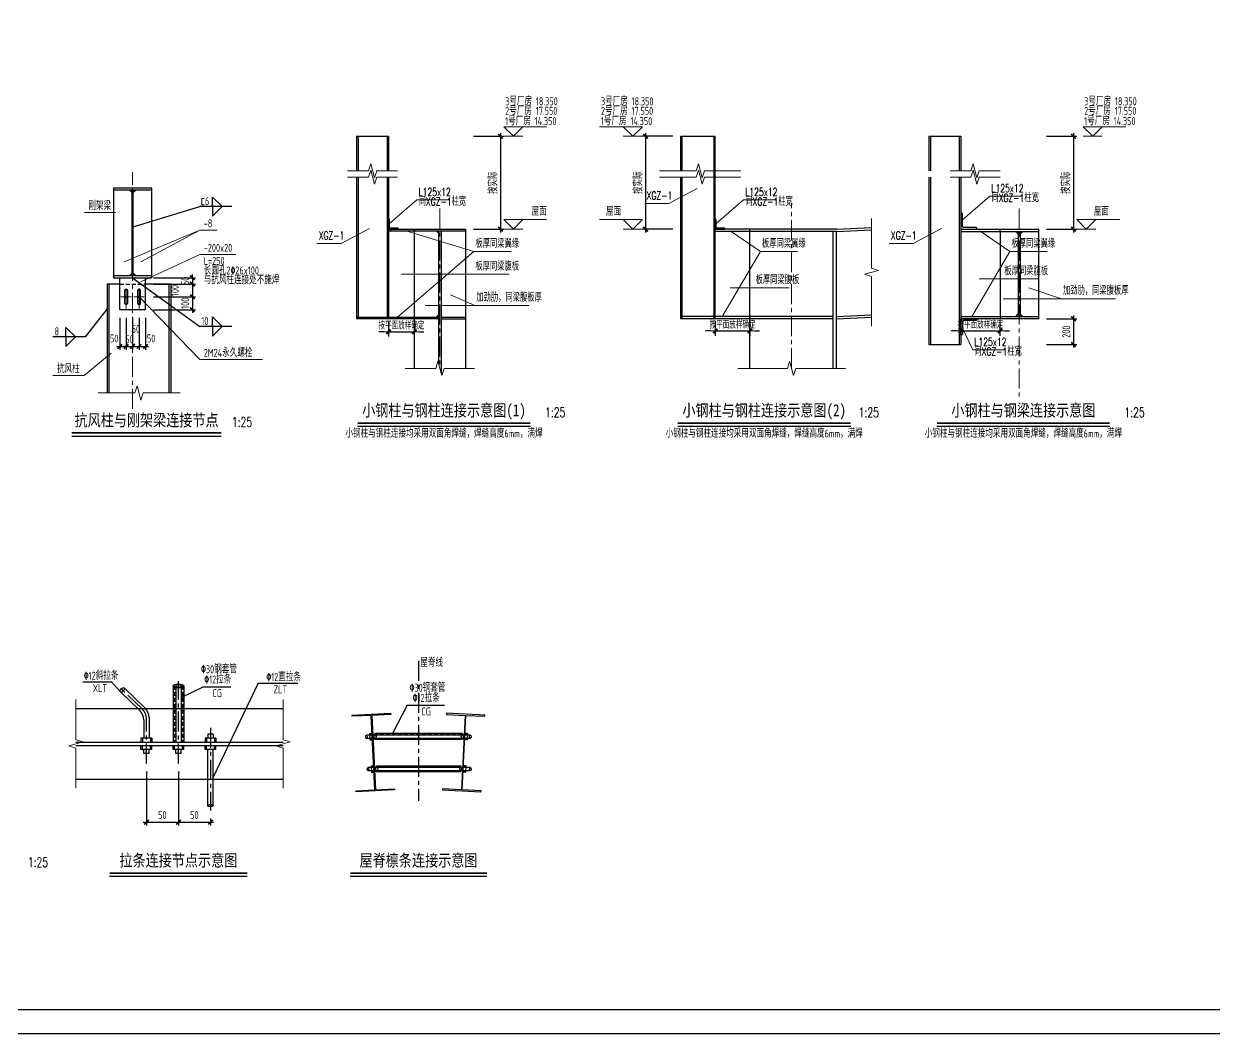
# Model space of a CAD drawing. Extents: x -1201378 to 2367219, y -619313 to 244905.
# Drawn here: x 383990 to 458339, y -496140 to -433027 of the extents above; entities that cross this region are included whole.
import ezdxf
from ezdxf.enums import TextEntityAlignment as Align

# ---------------------------------------------------------------- set-up
doc = ezdxf.new("R2010")
doc.units = 0
doc.header["$LTSCALE"] = 1000
for name, pattern in [('CENTER', [2, 1.25, -0.25, 0.25, -0.25]), ('DASHED', [0.75, 0.5, -0.25]), ('HIDDEN', [0.375, 0.25, -0.125])]:
    doc.linetypes.add(name, pattern=pattern)
doc.layers.get('0').update_dxf_attribs({"linetype": 'CONTINUOUS'})
doc.layers.get('Defpoints').update_dxf_attribs({"linetype": 'CONTINUOUS'})
for name, color, linetype in [('0-cxFrame', 155, 'CONTINUOUS'), ('BOLT', 7, 'CONTINUOUS'), ('S-HATCH1-W', 252, 'CONTINUOUS'), ('S-SS', 111, 'CONTINUOUS'), ('S-TEXT', 21, 'CONTINUOUS'), ('Steel', 4, 'CONTINUOUS'), ('STEEL_DASH', 9, 'HIDDEN'), ('Steel_dashed', 52, 'DASHED'), ('WELD', 7, 'CONTINUOUS'), ('WELD_TEXT', 7, 'CONTINUOUS')]:
    doc.layers.add(name, color=color, linetype=linetype)
for name, color, linetype, lineweight in [('0-cxText', 131, 'CONTINUOUS', 25), ('S-dim', 81, 'CONTINUOUS', 0), ('S-dote', 5, 'CENTER', 0), ('THIN', 7, 'CONTINUOUS', 0)]:
    doc.layers.add(name, color=color, linetype=linetype, lineweight=lineweight)
doc.styles.add('cx_tuming', font='simhei.ttf')
doc.styles.add('cx_tuqian1', font='')
doc.styles.add('SS1', font='tj-romans1.shx', dxfattribs={"width": 0.7, "bigfont": 'tj-hztxt1.shx'})
doc.styles.add('TSSD_Dimension', font='tssdeng.shx', dxfattribs={"width": 0.7, "bigfont": 'hztxt.shx'})
doc.styles.add('TSSD_Label', font='tssdeng.shx', dxfattribs={"width": 0.7, "bigfont": 'hztxt.shx'})
doc.styles.add('TSSD_Norm', font='tj-romans1.shx', dxfattribs={"bigfont": 'tj-hztxt.shx'})
doc.styles.add('TSSD_Rein', font='tj-romans1.shx', dxfattribs={"width": 0.7, "bigfont": 'tj-hztxt.shx'})
doc.styles.add('黑体', font='simhei.ttf', dxfattribs={"width": 0.8})
doc.styles.get('cx_tuqian1').set_extended_font_data('SimSun')
doc.dimstyles.new('S-150-ARCHI', dxfattribs={"dimscale": 150, "dimtxt": 3, "dimasz": 2, "dimexe": 2, "dimexo": 2, "dimgap": 1, "dimtad": 1, "dimdec": 0, "dimzin": 0, "dimdsep": 46, "dimtxsty": 'SS1', "dimblk1": 'TT', "dimblk2": 'TT', "dimsah": 1, "dimcen": 1, "dimclrd": 256, "dimclre": 256, "dimclrt": 256, "dimadec": 0, "dimazin": 0, "dimtfac": 1, "dimtdec": 0, "dimtix": 1, "dimtmove": 2, "dimatfit": 0, "dimldrblk": 'TT', "dimfxl": 2, "dimtolj": 1, "dimtzin": 0, "dimarcsym": 0})
doc.dimstyles.new('TSSD_25_200', dxfattribs={"dimtxt": 500, "dimasz": 200, "dimexe": 200, "dimexo": 500, "dimgap": 200, "dimtad": 1, "dimdec": 0, "dimlfac": 0.125, "dimzin": 0, "dimdsep": 46, "dimtxsty": 'TSSD_Dimension', "dimblk": 'ARCHTICK', "dimcen": 0, "dimdle": 200, "dimclrt": 7, "dimadec": 0, "dimazin": 0, "dimtfac": 1, "dimtdec": 0, "dimtix": 1, "dimtmove": 2, "dimatfit": 3, "dimfxl": 1, "dimtolj": 1, "dimtzin": 0, "dimarcsym": 0})
doc.dimstyles.new('TSSD_LEADER_STYLE_200.0', dxfattribs={"dimtxt": 0.18, "dimasz": 200, "dimexe": 0.18, "dimexo": 0.0625, "dimgap": 0.09, "dimtad": 0, "dimtih": 1, "dimtoh": 1, "dimdec": 4, "dimzin": 0, "dimdsep": 46, "dimtxsty": 'Standard', "dimcen": 0.09, "dimadec": 0, "dimazin": 0, "dimtfac": 1, "dimtdec": 4, "dimtofl": 0, "dimtmove": 0, "dimatfit": 3, "dimfxl": 1, "dimtolj": 1, "dimtzin": 0, "dimarcsym": 0})

# ---------------------------------------------------------------- blocks, each defined once
blk = doc.blocks.new('_ArchTick')
at = {"color": 0, "linetype": 'ByBlock', "const_width": 0.5}
blk.add_lwpolyline([(-0.71, -0.71), (0.71, 0.71)], dxfattribs=at)
blk = doc.blocks.new('*D3705')
at = {"layer": 'Defpoints', "color": 0, "transparency": 16777216}
for p in [(391643, -479238), (393644, -479238), (393644, -482898)]:
    blk.add_point(p, dxfattribs=at)
at = {"layer": 'S-dim', "color": 0, "lineweight": -2, "transparency": 16777216}
for p, q in [((391643, -479738), (391643, -483098)), ((393644, -479738), (393644, -483098)), ((391443, -482898), (393844, -482898))]:
    blk.add_line(p, q, dxfattribs=at)
at = {"layer": 'S-dim', "color": 0, "lineweight": -2, "transparency": 16777216, "xscale": 200, "yscale": 200, "zscale": 200, "rotation": 180}
blk.add_blockref('_ArchTick', (391643, -482898), dxfattribs=at)
at = {"layer": 'S-dim', "color": 0, "lineweight": -2, "transparency": 16777216, "xscale": 200, "yscale": 200, "zscale": 200}
blk.add_blockref('_ArchTick', (393644, -482898), dxfattribs=at)
at = {"layer": 'S-dim', "color": 7, "transparency": 16777216, "insert": (392643, -482448), "char_height": 500, "attachment_point": 5, "style": 'TSSD_Dimension'}
blk.add_mtext('\\A1;50', dxfattribs=at)
blk = doc.blocks.new('*D3706')
at = {"layer": 'Defpoints', "color": 0, "transparency": 16777216}
for p in [(393644, -479238), (395645, -482160), (395645, -482898)]:
    blk.add_point(p, dxfattribs=at)
at = {"layer": 'S-dim', "color": 0, "lineweight": -2, "transparency": 16777216}
for p, q in [((393644, -479738), (393644, -483098)), ((393444, -482898), (395845, -482898)), ((395645, -482660), (395645, -483098))]:
    blk.add_line(p, q, dxfattribs=at)
at = {"layer": 'S-dim', "color": 0, "lineweight": -2, "transparency": 16777216, "xscale": 200, "yscale": 200, "zscale": 200, "rotation": 180}
blk.add_blockref('_ArchTick', (393644, -482898), dxfattribs=at)
at = {"layer": 'S-dim', "color": 0, "lineweight": -2, "transparency": 16777216, "xscale": 200, "yscale": 200, "zscale": 200}
blk.add_blockref('_ArchTick', (395645, -482898), dxfattribs=at)
at = {"layer": 'S-dim', "color": 7, "transparency": 16777216, "insert": (394644, -482448), "char_height": 500, "attachment_point": 5, "style": 'TSSD_Dimension'}
blk.add_mtext('\\A1;50', dxfattribs=at)
blk = doc.blocks.new('*D6105')
at = {"layer": 'Defpoints', "color": 0, "transparency": 16777216}
for p in [(389988, -450886), (390388, -450886), (390388, -453182)]:
    blk.add_point(p, dxfattribs=at)
at = {"layer": 'S-dim', "color": 0, "lineweight": -2, "transparency": 16777216}
for p, q in [((389988, -451386), (389988, -453382)), ((390388, -451386), (390388, -453382)), ((389788, -453182), (390588, -453182))]:
    blk.add_line(p, q, dxfattribs=at)
at = {"layer": 'S-dim', "color": 0, "lineweight": -2, "transparency": 16777216, "xscale": 200, "yscale": 200, "zscale": 200, "rotation": 180}
blk.add_blockref('_ArchTick', (389988, -453182), dxfattribs=at)
at = {"layer": 'S-dim', "color": 0, "lineweight": -2, "transparency": 16777216, "xscale": 200, "yscale": 200, "zscale": 200}
blk.add_blockref('_ArchTick', (390388, -453182), dxfattribs=at)
at = {"layer": 'S-dim', "color": 7, "transparency": 16777216, "insert": (389633, -452682), "char_height": 500, "attachment_point": 5, "style": 'TSSD_Dimension'}
blk.add_mtext('\\A1;50', dxfattribs=at)
blk = doc.blocks.new('*D6106')
at = {"layer": 'Defpoints', "color": 0, "transparency": 16777216}
for p in [(390388, -450886), (390788, -450886), (390788, -453182)]:
    blk.add_point(p, dxfattribs=at)
at = {"layer": 'S-dim', "color": 0, "lineweight": -2, "transparency": 16777216}
for p, q in [((390388, -451386), (390388, -453382)), ((390788, -451386), (390788, -453382)), ((390388, -453182), (390188, -453182)), ((390388, -453182), (390788, -453182)), ((390788, -453182), (390988, -453182))]:
    blk.add_line(p, q, dxfattribs=at)
at = {"layer": 'S-dim', "color": 0, "lineweight": -2, "transparency": 16777216, "xscale": 200, "yscale": 200, "zscale": 200}
blk.add_blockref('_ArchTick', (390388, -453182), dxfattribs=at)
at = {"layer": 'S-dim', "color": 0, "lineweight": -2, "transparency": 16777216, "xscale": 200, "yscale": 200, "zscale": 200, "rotation": 180}
blk.add_blockref('_ArchTick', (390788, -453182), dxfattribs=at)
at = {"layer": 'S-dim', "color": 7, "transparency": 16777216, "insert": (390588, -452732), "char_height": 500, "attachment_point": 5, "style": 'TSSD_Dimension'}
blk.add_mtext('\\A1;50', dxfattribs=at)
blk = doc.blocks.new('*D6107')
at = {"layer": 'Defpoints', "color": 0, "transparency": 16777216}
for p in [(390788, -450886), (391188, -450886), (391188, -453182)]:
    blk.add_point(p, dxfattribs=at)
at = {"layer": 'S-dim', "color": 0, "lineweight": -2, "transparency": 16777216}
for p, q in [((390788, -451386), (390788, -453382)), ((391188, -451386), (391188, -453382)), ((390588, -453182), (391388, -453182))]:
    blk.add_line(p, q, dxfattribs=at)
at = {"layer": 'S-dim', "color": 0, "lineweight": -2, "transparency": 16777216, "xscale": 200, "yscale": 200, "zscale": 200, "rotation": 180}
blk.add_blockref('_ArchTick', (390788, -453182), dxfattribs=at)
at = {"layer": 'S-dim', "color": 0, "lineweight": -2, "transparency": 16777216, "xscale": 200, "yscale": 200, "zscale": 200}
blk.add_blockref('_ArchTick', (391188, -453182), dxfattribs=at)
at = {"layer": 'S-dim', "color": 7, "transparency": 16777216, "insert": (390988, -452082), "char_height": 500, "attachment_point": 5, "style": 'TSSD_Dimension'}
blk.add_mtext('\\A1;50', dxfattribs=at)
blk = doc.blocks.new('*D6108')
at = {"layer": 'Defpoints', "color": 0, "transparency": 16777216}
for p in [(391188, -450886), (391588, -450886), (391588, -453182)]:
    blk.add_point(p, dxfattribs=at)
at = {"layer": 'S-dim', "color": 0, "lineweight": -2, "transparency": 16777216}
for p, q in [((391188, -451386), (391188, -453382)), ((391588, -451386), (391588, -453382)), ((390988, -453182), (391788, -453182))]:
    blk.add_line(p, q, dxfattribs=at)
at = {"layer": 'S-dim', "color": 0, "lineweight": -2, "transparency": 16777216, "xscale": 200, "yscale": 200, "zscale": 200, "rotation": 180}
blk.add_blockref('_ArchTick', (391188, -453182), dxfattribs=at)
at = {"layer": 'S-dim', "color": 0, "lineweight": -2, "transparency": 16777216, "xscale": 200, "yscale": 200, "zscale": 200}
blk.add_blockref('_ArchTick', (391588, -453182), dxfattribs=at)
at = {"layer": 'S-dim', "color": 7, "transparency": 16777216, "insert": (391943, -452682), "char_height": 500, "attachment_point": 5, "style": 'TSSD_Dimension'}
blk.add_mtext('\\A1;50', dxfattribs=at)
blk = doc.blocks.new('*D6109')
at = {"layer": 'Defpoints', "color": 0, "transparency": 16777216}
for p in [(391588, -448886), (391588, -449286), (394520, -449286)]:
    blk.add_point(p, dxfattribs=at)
at = {"layer": 'S-dim', "color": 0, "lineweight": -2, "transparency": 16777216}
for p, q in [((392088, -448886), (394720, -448886)), ((394520, -448886), (394520, -448686)), ((394520, -448886), (394520, -449286)), ((392088, -449286), (394720, -449286)), ((394520, -449286), (394520, -449486))]:
    blk.add_line(p, q, dxfattribs=at)
at = {"layer": 'S-dim', "color": 0, "lineweight": -2, "transparency": 16777216, "xscale": 200, "yscale": 200, "zscale": 200}
for p, rotation in [((394520, -448886), 270), ((394520, -449286), 90)]:
    blk.add_blockref('_ArchTick', p, dxfattribs=dict(at, rotation=rotation))
at = {"layer": 'S-dim', "color": 7, "transparency": 16777216, "insert": (394070, -449086), "char_height": 500, "attachment_point": 5, "rotation": 90, "style": 'TSSD_Dimension'}
blk.add_mtext('\\A1;50', dxfattribs=at)
blk = doc.blocks.new('*D6110')
at = {"layer": 'Defpoints', "color": 0, "transparency": 16777216}
for p in [(391588, -449286), (391588, -450086), (394520, -450086)]:
    blk.add_point(p, dxfattribs=at)
at = {"layer": 'S-dim', "color": 0, "lineweight": -2, "transparency": 16777216}
for p, q in [((392088, -449286), (394720, -449286)), ((394520, -449086), (394520, -450286)), ((392088, -450086), (394720, -450086))]:
    blk.add_line(p, q, dxfattribs=at)
at = {"layer": 'S-dim', "color": 0, "lineweight": -2, "transparency": 16777216, "xscale": 200, "yscale": 200, "zscale": 200}
for p, rotation in [((394520, -449286), 90), ((394520, -450086), 270)]:
    blk.add_blockref('_ArchTick', p, dxfattribs=dict(at, rotation=rotation))
at = {"layer": 'S-dim', "color": 7, "transparency": 16777216, "insert": (393420, -449686), "char_height": 500, "attachment_point": 5, "rotation": 90, "style": 'TSSD_Dimension'}
blk.add_mtext('\\A1;100', dxfattribs=at)
blk = doc.blocks.new('*D6111')
at = {"layer": 'Defpoints', "color": 0, "transparency": 16777216}
for p in [(391588, -450086), (391588, -450886), (394520, -450886)]:
    blk.add_point(p, dxfattribs=at)
at = {"layer": 'S-dim', "color": 0, "lineweight": -2, "transparency": 16777216}
for p, q in [((392088, -450086), (394720, -450086)), ((394520, -450086), (394520, -449886)), ((394520, -450086), (394520, -450886)), ((392088, -450886), (394720, -450886)), ((394520, -450886), (394520, -451086))]:
    blk.add_line(p, q, dxfattribs=at)
at = {"layer": 'S-dim', "color": 0, "lineweight": -2, "transparency": 16777216, "xscale": 200, "yscale": 200, "zscale": 200}
for p, rotation in [((394520, -450086), 270), ((394520, -450886), 90)]:
    blk.add_blockref('_ArchTick', p, dxfattribs=dict(at, rotation=rotation))
at = {"layer": 'S-dim', "color": 7, "transparency": 16777216, "insert": (394070, -450486), "char_height": 500, "attachment_point": 5, "rotation": 90, "style": 'TSSD_Dimension'}
blk.add_mtext('\\A1;100', dxfattribs=at)
blk = doc.blocks.new('_WELD004')
at = {"color": 0, "linetype": 'ByBlock'}
for p, q in [((0, 1), (1, 0)), ((0, 0), (0, 1))]:
    blk.add_line(p, q, dxfattribs=at)
blk = doc.blocks.new('TK22.A0 L(Dragon)')
at = {"layer": '0-cxFrame', "color": 7, "const_width": 0.5}
blk.add_lwpolyline([(0, 0), (-1486, 0), (-1486, 841), (0, 841)], close=True, dxfattribs=at)
at = {"layer": '0-cxFrame', "const_width": 0.5}
blk.add_lwpolyline([(-80, 10), (-1466, 10), (-1466, 831), (-80, 831)], close=True, dxfattribs=at)
at = {"style": '黑体', "flags": 4}
blk.add_attdef('图幅', text='', height=3.3, dxfattribs=at).set_placement((-40, 3), align=Align.RIGHT)
at = {"layer": '0-cxText', "flags": 4}
for tag, height, style, p in [('建设单位', 3.5, 'cx_tuming', (-45, 240)), ('项目名称', 3.5, 'cx_tuming', (-45, 210)), ('子项名称', 3.5, 'cx_tuming', (-45, 180)), ('工程编号', 3.3, 'cx_tuqian1', (-35, 165)), ('图名1', 3.5, 'cx_tuming', (-45, 87)), ('图名2', 3.5, 'cx_tuming', (-45, 79)), ('图名3', 3.5, 'cx_tuming', (-45, 71)), ('出图日期', 3.3, 'cx_tuqian1', (-39, 60)), ('专业', 3.3, 'cx_tuqian1', (-55, 52)), ('图号', 3.3, 'cx_tuqian1', (-55, 44)), ('版次', 3.3, 'cx_tuqian1', (-20, 44))]:
    blk.add_attdef(tag, text='', height=height, dxfattribs=dict(at, style=style)).set_placement(p, align=Align.MIDDLE)
at = {"layer": 'Defpoints', "color": 6, "flags": 4}
for tag, height, style, p in [('tufu', 3.3, '黑体', (-12, 12)), ('dwfname', 4, 'cx_tuqian1', (-80, 3))]:
    blk.add_attdef(tag, text='', height=height, dxfattribs=dict(at, style=style)).set_placement(p, align=Align.RIGHT)
blk = doc.blocks.new('*D6382')
at = {"layer": 'Defpoints', "color": 0, "transparency": 16777216}
for p in [(447361, -451456), (447361, -453056), (449550, -453056)]:
    blk.add_point(p, dxfattribs=at)
at = {"layer": 'S-dim', "color": 0, "lineweight": -2, "transparency": 16777216}
for p, q in [((449550, -451256), (449550, -453256)), ((447861, -451456), (449750, -451456)), ((447861, -453056), (449750, -453056))]:
    blk.add_line(p, q, dxfattribs=at)
at = {"layer": 'S-dim', "color": 0, "lineweight": -2, "transparency": 16777216, "xscale": 200, "yscale": 200, "zscale": 200}
for p, rotation in [((449550, -451456), 90), ((449550, -453056), 270)]:
    blk.add_blockref('_ArchTick', p, dxfattribs=dict(at, rotation=rotation))
at = {"layer": 'S-dim', "color": 7, "transparency": 16777216, "insert": (449100, -452256), "char_height": 500, "attachment_point": 5, "rotation": 90, "style": 'TSSD_Dimension'}
blk.add_mtext('\\A1;200', dxfattribs=at)
blk = doc.blocks.new('*D6383')
at = {"layer": 'Defpoints', "color": 0, "transparency": 16777216}
for p in [(425017, -440056), (422828, -445856), (425017, -445856)]:
    blk.add_point(p, dxfattribs=at)
at = {"layer": 'S-dim', "color": 0, "lineweight": -2, "transparency": 16777216}
for p, q in [((424517, -440056), (422628, -440056)), ((422828, -439856), (422828, -446056)), ((424517, -445856), (422628, -445856))]:
    blk.add_line(p, q, dxfattribs=at)
at = {"layer": 'S-dim', "color": 0, "lineweight": -2, "transparency": 16777216, "xscale": 200, "yscale": 200, "zscale": 200}
for p, rotation in [((422828, -440056), 90), ((422828, -445856), 270)]:
    blk.add_blockref('_ArchTick', p, dxfattribs=dict(at, rotation=rotation))
at = {"layer": 'S-dim', "color": 7, "transparency": 16777216, "insert": (422378, -442956), "char_height": 500, "attachment_point": 5, "rotation": 90, "style": 'TSSD_Dimension'}
blk.add_mtext('\\A1;按实际', dxfattribs=at)
blk = doc.blocks.new('*D6384')
at = {"layer": 'Defpoints', "color": 0, "transparency": 16777216}
for p in [(411577, -440056), (411577, -445856), (413765, -445856)]:
    blk.add_point(p, dxfattribs=at)
at = {"layer": 'S-dim', "color": 0, "lineweight": -2, "transparency": 16777216}
for p, q in [((412077, -440056), (413965, -440056)), ((413765, -439856), (413765, -446056)), ((412077, -445856), (413965, -445856))]:
    blk.add_line(p, q, dxfattribs=at)
at = {"layer": 'S-dim', "color": 0, "lineweight": -2, "transparency": 16777216, "xscale": 200, "yscale": 200, "zscale": 200}
for p, rotation in [((413765, -440056), 90), ((413765, -445856), 270)]:
    blk.add_blockref('_ArchTick', p, dxfattribs=dict(at, rotation=rotation))
at = {"layer": 'S-dim', "color": 7, "transparency": 16777216, "insert": (413315, -442956), "char_height": 500, "attachment_point": 5, "rotation": 90, "style": 'TSSD_Dimension'}
blk.add_mtext('\\A1;按实际', dxfattribs=at)
blk = doc.blocks.new('*D6385')
at = {"layer": 'Defpoints', "color": 0, "transparency": 16777216}
for p in [(447361, -440056), (447361, -445856), (449550, -445856)]:
    blk.add_point(p, dxfattribs=at)
at = {"layer": 'S-dim', "color": 0, "lineweight": -2, "transparency": 16777216}
for p, q in [((447861, -440056), (449750, -440056)), ((449550, -439856), (449550, -446056)), ((447861, -445856), (449750, -445856))]:
    blk.add_line(p, q, dxfattribs=at)
at = {"layer": 'S-dim', "color": 0, "lineweight": -2, "transparency": 16777216, "xscale": 200, "yscale": 200, "zscale": 200}
for p, rotation in [((449550, -440056), 90), ((449550, -445856), 270)]:
    blk.add_blockref('_ArchTick', p, dxfattribs=dict(at, rotation=rotation))
at = {"layer": 'S-dim', "color": 7, "transparency": 16777216, "insert": (449100, -442956), "char_height": 500, "attachment_point": 5, "rotation": 90, "style": 'TSSD_Dimension'}
blk.add_mtext('\\A1;按实际', dxfattribs=at)
blk = doc.blocks.new('TT')
blk.add_line((-0.97, 0), (0.97, 0))
at = {"const_width": 0.45}
blk.add_lwpolyline([(-0.44, -0.44), (0.44, 0.44)], dxfattribs=at)
blk = doc.blocks.new('*D6493')
at = {"layer": 'Defpoints', "color": 0, "transparency": 16777216}
for p in [(406774, -451360), (408377, -451360), (408377, -452260)]:
    blk.add_point(p, dxfattribs=at)
at = {"layer": 'S-dim', "lineweight": -2, "transparency": 16777216}
for p, q in [((406774, -451660), (406774, -452560)), ((408377, -451660), (408377, -452560)), ((406474, -452260), (406174, -452260)), ((406774, -452260), (408377, -452260)), ((408677, -452260), (408977, -452260))]:
    blk.add_line(p, q, dxfattribs=at)
at = {"layer": 'S-dim', "lineweight": -2, "transparency": 16777216, "xscale": 300, "yscale": 300, "zscale": 300}
blk.add_blockref('TT', (406774, -452260), dxfattribs=at)
at = {"layer": 'S-dim', "lineweight": -2, "transparency": 16777216, "xscale": 300, "yscale": 300, "zscale": 300, "rotation": 180}
blk.add_blockref('TT', (408377, -452260), dxfattribs=at)
at = {"layer": 'S-dim', "transparency": 16777216, "insert": (407575, -451885), "char_height": 450, "attachment_point": 5, "style": 'SS1'}
blk.add_mtext('\\A1;按平面放样确定', dxfattribs=at)
blk = doc.blocks.new('*D6494')
at = {"layer": 'Defpoints', "color": 0, "transparency": 16777216}
for p in [(427177, -451312), (429341, -451312), (429341, -452212)]:
    blk.add_point(p, dxfattribs=at)
at = {"layer": 'S-dim', "lineweight": -2, "transparency": 16777216}
for p, q in [((427177, -451612), (427177, -452512)), ((429341, -451612), (429341, -452512)), ((426877, -452212), (426577, -452212)), ((427177, -452212), (429341, -452212)), ((429641, -452212), (429941, -452212))]:
    blk.add_line(p, q, dxfattribs=at)
at = {"layer": 'S-dim', "lineweight": -2, "transparency": 16777216, "xscale": 300, "yscale": 300, "zscale": 300}
blk.add_blockref('TT', (427177, -452212), dxfattribs=at)
at = {"layer": 'S-dim', "lineweight": -2, "transparency": 16777216, "xscale": 300, "yscale": 300, "zscale": 300, "rotation": 180}
blk.add_blockref('TT', (429341, -452212), dxfattribs=at)
at = {"layer": 'S-dim', "transparency": 16777216, "insert": (428259, -451837), "char_height": 450, "attachment_point": 5, "style": 'SS1'}
blk.add_mtext('\\A1;按平面放样确定', dxfattribs=at)
blk = doc.blocks.new('*D6495')
at = {"layer": 'Defpoints', "color": 0, "transparency": 16777216}
for p in [(442514, -451312), (444961, -451312), (444961, -452212)]:
    blk.add_point(p, dxfattribs=at)
at = {"layer": 'S-dim', "lineweight": -2, "transparency": 16777216}
for p, q in [((442514, -451612), (442514, -452512)), ((444961, -451612), (444961, -452512)), ((442214, -452212), (441914, -452212)), ((442514, -452212), (444961, -452212)), ((445261, -452212), (445561, -452212))]:
    blk.add_line(p, q, dxfattribs=at)
at = {"layer": 'S-dim', "lineweight": -2, "transparency": 16777216, "xscale": 300, "yscale": 300, "zscale": 300}
blk.add_blockref('TT', (442514, -452212), dxfattribs=at)
at = {"layer": 'S-dim', "lineweight": -2, "transparency": 16777216, "xscale": 300, "yscale": 300, "zscale": 300, "rotation": 180}
blk.add_blockref('TT', (444961, -452212), dxfattribs=at)
at = {"layer": 'S-dim', "transparency": 16777216, "insert": (443738, -451837), "char_height": 450, "attachment_point": 5, "style": 'SS1'}
blk.add_mtext('\\A1;按平面放样确定', dxfattribs=at)

msp = doc.modelspace()

# ---------------------------------------------------------------- linework, layer by layer
at = {"layer": 'BOLT', "const_width": 80}
for points in [[(390348, -450085.9, 1), (390428, -450085.9, 1)], [(391148, -450085.9, 1), (391228, -450085.9, 1)]]:
    msp.add_lwpolyline(points, format="xyb", close=True, dxfattribs=at)
at = {"layer": 'S-dote'}
for p, q in [((390788, -457085.9), (390788, -442285.9)), ((409976.6, -444555.6), (409976.6, -454548.4)), ((431940.9, -454548.4), (431940.9, -444224.6)), ((446161.2, -444555.6), (446161.2, -456548.4)), ((390388, -450813.9), (390388, -449357.9)), ((391188, -450813.9), (391188, -449357.9)), ((390060, -450085.9), (390716, -450085.9)), ((391516, -450085.9), (390860, -450085.9))]:
    msp.add_line(p, q, dxfattribs=at)
at = {"layer": 'S-HATCH1-W', "linetype": 'CENTER'}
for p, q in [((408643.7, -472817.8), (408643.7, -481573.1)), ((393643.7, -479237.5), (393643.7, -474084.6)), ((391384.8, -475822.1), (389985.8, -474485.9)), ((391642.7, -479237.5), (391642.7, -476425)), ((395644.7, -477006.6), (395644.7, -482159.5))]:
    msp.add_line(p, q, dxfattribs=at)
at = {"layer": 'S-HATCH1-W'}
msp.add_arc((390808.9, -476425), 833.8, 0, 46.316755, dxfattribs=at)
at = {"layer": 'S-SS'}
for p, q in [((387670, -474135.6), (389474.8, -474135.6)), ((390025.8, -474754.7), (389474.8, -474135.6)), ((398619.2, -474212.2), (395811.4, -480084.2)), ((398619.2, -474212.2), (401095.8, -474212.2)), ((393810.4, -475105.6), (395195.5, -474448.1)), ((395195.5, -474448.1), (396916, -474448.1)), ((407936.7, -475594.8), (407014.3, -477366.3)), ((407936.7, -475594.8), (410263.3, -475594.8))]:
    msp.add_line(p, q, dxfattribs=at)
at = {"layer": 'S-TEXT', "const_width": 100}
for points in [[(404835.9, -457969.3), (415635.9, -457969.3)], [(424835.9, -457969.3), (435635.9, -457969.3)], [(441020.5, -457969.3), (451820.5, -457969.3)], [(386987.8, -458575.5), (396321.1, -458575.5)], [(389343.7, -486073.2), (397943.7, -486073.2)], [(404377, -486073.2), (412910.3, -486073.2)]]:
    msp.add_lwpolyline(points, dxfattribs=at)
at = {"layer": 'S-TEXT'}
for points in [[(404835.9, -458169.3), (415635.9, -458169.3)], [(424835.9, -458169.3), (435635.9, -458169.3)], [(441020.5, -458169.3), (451820.5, -458169.3)], [(386987.8, -458775.5), (396321.1, -458775.5)], [(389343.7, -486273.2), (397943.7, -486273.2)], [(404377, -486273.2), (412910.3, -486273.2)]]:
    msp.add_lwpolyline(points, dxfattribs=at)
at = {"layer": 'Steel'}
for p, q in [((404774.3, -440055.6), (404774.3, -442203.8)), ((404774.3, -440055.6), (406774.3, -440055.6)), ((404870.3, -440055.6), (404870.3, -442203.8)), ((406678.3, -440055.6), (406678.3, -442203.8)), ((406774.3, -440055.6), (406774.3, -442203.8)), ((425016.6, -440055.6), (427176.6, -440055.6)), ((425016.6, -442203.8), (425016.6, -440055.6)), ((425112.6, -442203.8), (425112.6, -440055.6)), ((427080.6, -440055.6), (427080.6, -451455.6)), ((427176.6, -451455.6), (427176.6, -440055.6)), ((440513.9, -440055.6), (440513.9, -442203.8)), ((440513.9, -440055.6), (442513.9, -440055.6)), ((440609.9, -440055.6), (440609.9, -442203.8)), ((442417.9, -440055.6), (442417.9, -442203.8)), ((442513.9, -440055.6), (442513.9, -442203.8)), ((404774.3, -442603.8), (404774.3, -451455.6)), ((404870.3, -442603.8), (404870.3, -451359.6)), ((406678.3, -442603.8), (406678.3, -451359.6)), ((406774.3, -442603.8), (406774.3, -451359.6)), ((425016.6, -451455.6), (425016.6, -442603.8)), ((425112.6, -451455.6), (425112.6, -442603.8)), ((440513.9, -442603.8), (440513.9, -453055.6)), ((440609.9, -442603.8), (440609.9, -453055.6)), ((442417.9, -442603.8), (442417.9, -453055.6)), ((442513.9, -442603.8), (442513.9, -453055.6)), ((391988, -443285.9), (389588, -443285.9)), ((389588, -443285.9), (389588, -448885.9)), ((391988, -443413.9), (389588, -443413.9)), ((390756, -443573.9), (390596, -443413.9)), ((390756, -448757.9), (390756, -443413.9)), ((390980, -443413.9), (390820, -443573.9)), ((390820, -448757.9), (390820, -443413.9)), ((391988, -448885.9), (391988, -443285.9)), ((406774.3, -445855.6), (411576.6, -445855.6)), ((406774.3, -445951.6), (411576.6, -445951.6)), ((406934.3, -445951.6), (406934.3, -445855.6)), ((408376.6, -445855.6), (408376.6, -454548.4)), ((409736.6, -445951.6), (409896.6, -446111.6)), ((409896.6, -445951.6), (409896.6, -454255.1)), ((410056.6, -445951.6), (410056.6, -454841.8)), ((411576.6, -445855.6), (411576.6, -454548.4)), ((434740.9, -445855.6), (427176.6, -445855.6)), ((434740.9, -445999.6), (427176.6, -445999.6)), ((429340.9, -454548.4), (429340.9, -445855.6)), ((434540.9, -454548.4), (434540.9, -445999.6)), ((434740.9, -445855.6), (436940.9, -445742.7)), ((434740.9, -445999.8), (436940.9, -445886.9)), ((434740.9, -454548.4), (434740.9, -445999.6)), ((442513.9, -445855.6), (447361.2, -445855.6)), ((442513.9, -445999.6), (447361.2, -445999.6)), ((444961.2, -445999.6), (444961.2, -445855.6)), ((444961.2, -445999.6), (444961.2, -451311.6)), ((445945.2, -445999.6), (446105.2, -446159.6)), ((446105.2, -445999.6), (446105.2, -451311.6)), ((446217.2, -445999.6), (446217.2, -451311.6)), ((446377.2, -445999.6), (446217.2, -446159.6)), ((447361.2, -445855.6), (447361.2, -451455.6)), ((389588, -448757.9), (391988, -448757.9)), ((389588, -448885.9), (391988, -448885.9)), ((389988, -450885.9), (389988, -448885.9)), ((390596, -448757.9), (390756, -448597.9)), ((390820, -448597.9), (390980, -448757.9)), ((391588, -450885.9), (391588, -448885.9)), ((389988, -449285.9), (389188, -449285.9)), ((389188, -449285.9), (389188, -456085.9)), ((389300, -449285.9), (389300, -456085.9)), ((393188, -449285.9), (391588, -449285.9)), ((393076, -456085.9), (393076, -449285.9)), ((393188, -456085.9), (393188, -449285.9)), ((391588, -450885.9), (389988, -450885.9)), ((409736.6, -451359.6), (409896.6, -451199.6)), ((434740.9, -451318.7), (436940.9, -451205.9)), ((445945.2, -451311.6), (446105.2, -451151.6)), ((446377.2, -451311.6), (446217.2, -451151.6)), ((404774.3, -451359.6), (409896.6, -451359.6)), ((409896.6, -451455.6), (404774.3, -451455.6)), ((410056.6, -451359.6), (411576.6, -451359.6)), ((410056.6, -451455.6), (411576.6, -451455.6)), ((434540.9, -451311.6), (425016.6, -451311.6)), ((434540.9, -451455.6), (425016.6, -451455.6)), ((434740.9, -451462.9), (436940.9, -451350.1)), ((442513.9, -451311.6), (447361.2, -451311.6)), ((447361.2, -451455.6), (442513.9, -451455.6)), ((444961.2, -451311.6), (444961.2, -451455.6)), ((440513.9, -453055.6), (442513.9, -453055.6)), ((391218, -475893.4), (390025.8, -474754.7)), ((391551.5, -475750.7), (390256.1, -474513.5)), ((393310.2, -474384.8), (393310.2, -477905.3)), ((393476.9, -474384.8), (393476.9, -477905.3)), ((393810.4, -474384.8), (393810.4, -477905.3)), ((393977.2, -474384.8), (393977.2, -477905.3)), ((387247.3, -475793.2), (400195.8, -475793.2)), ((391475.9, -476496.3), (391475.9, -477655.2)), ((391809.4, -476353.7), (391809.4, -477655.2)), ((387247.3, -477905.3), (400195.8, -477905.3)), ((391309.2, -477655.2), (391309.2, -477905.3)), ((391976.2, -477655.2), (391309.2, -477655.2)), ((391392.6, -477655.2), (391392.6, -477905.3)), ((391892.8, -477655.2), (391892.8, -477905.3)), ((391976.2, -477655.2), (391976.2, -477905.3)), ((395978.2, -477655.2), (395311.2, -477655.2)), ((395311.2, -477655.2), (395311.2, -477905.3)), ((395394.6, -477655.2), (395394.6, -477905.3)), ((395477.9, -477405.1), (395477.9, -477655.2)), ((395811.4, -477405.1), (395477.9, -477405.1)), ((395811.4, -477405.1), (395811.4, -477655.2)), ((395894.8, -477655.2), (395894.8, -477905.3)), ((395978.2, -477655.2), (395978.2, -477905.3)), ((411879.5, -477459.5), (405385.2, -477459.5)), ((411879.5, -477659.5), (405385.2, -477659.5)), ((405587.5, -477359.8), (405737.3, -477352.3)), ((405587.5, -477359.8), (405607.5, -477759.3)), ((405590, -477409.7), (405739.8, -477402.2)), ((405605, -477709.3), (405754.8, -477701.9)), ((405607.5, -477759.3), (405757.3, -477751.8)), ((411376, -477366.3), (405928.6, -477366.3)), ((411376, -477725.8), (405928.6, -477725.8)), ((411679.8, -477759.3), (411530, -477751.8)), ((411682.3, -477709.3), (411532.5, -477701.9)), ((411697.3, -477409.7), (411547.5, -477402.2)), ((411699.8, -477359.8), (411550, -477352.3)), ((411699.8, -477359.8), (411679.8, -477759.3)), ((387247.3, -478105.4), (400195.8, -478105.4)), ((391309.2, -478355.5), (391309.2, -478105.4)), ((391976.2, -478355.5), (391309.2, -478355.5)), ((391392.6, -478355.5), (391392.6, -478105.4)), ((391475.9, -478605.7), (391475.9, -478355.5)), ((391809.4, -478605.7), (391475.9, -478605.7)), ((391809.4, -478605.7), (391809.4, -478355.5)), ((391892.8, -478355.5), (391892.8, -478105.4)), ((391976.2, -478355.5), (391976.2, -478105.4)), ((393310.2, -478355.5), (393310.2, -478105.4)), ((393977.2, -478355.5), (393310.2, -478355.5)), ((393393.6, -478355.5), (393393.6, -478105.4)), ((393476.9, -478605.7), (393476.9, -478355.5)), ((393810.4, -478605.7), (393476.9, -478605.7)), ((393810.4, -478605.7), (393810.4, -478355.5)), ((393893.8, -478355.5), (393893.8, -478105.4)), ((393977.2, -478355.5), (393977.2, -478105.4)), ((395311.2, -478355.5), (395311.2, -478105.4)), ((395978.2, -478355.5), (395311.2, -478355.5)), ((395394.6, -478355.5), (395394.6, -478105.4)), ((395477.9, -481859.4), (395477.9, -478355.5)), ((395811.4, -481859.4), (395811.4, -478355.5)), ((395894.8, -478355.5), (395894.8, -478105.4)), ((395978.2, -478355.5), (395978.2, -478105.4)), ((411879.5, -479484.5), (405486.4, -479484.5)), ((405688.8, -479384.7), (405838.6, -479377.3)), ((405688.8, -479384.7), (405708.7, -479784.2)), ((405691.3, -479434.7), (405841.1, -479427.2)), ((411257.5, -479391.3), (406029.8, -479391.3)), ((411596.1, -479434.7), (411446.3, -479427.2)), ((411598.6, -479384.7), (411448.8, -479377.3)), ((411598.6, -479384.7), (411578.6, -479784.2)), ((387247.3, -480217.7), (400195.8, -480217.7)), ((411879.5, -479684.5), (405486.4, -479684.5)), ((405706.2, -479734.3), (405856.1, -479726.8)), ((405708.7, -479784.2), (405858.6, -479776.8)), ((411257.5, -479750.7), (406029.8, -479750.7)), ((411578.6, -479784.2), (411428.8, -479776.8)), ((411581.1, -479734.3), (411431.3, -479726.8))]:
    msp.add_line(p, q, dxfattribs=at)
for points in [[(406774.3, -445855.6), (407374.3, -445855.6), (407374.3, -445815.6, 0.4142136), (407354.3, -445795.6), (406906.3, -445795.6, -0.4142136), (406834.3, -445723.6), (406834.3, -445275.6, 0.4142136), (406814.3, -445255.6), (406774.3, -445255.6), (406774.3, -445855.6)], [(427176.6, -445855.6), (427776.6, -445855.6), (427776.6, -445815.6, 0.4142136), (427756.6, -445795.6), (427308.6, -445795.6, -0.4142136), (427236.6, -445723.6), (427236.6, -445275.6, 0.4142136), (427216.6, -445255.6), (427176.6, -445255.6), (427176.6, -445855.6)], [(442513.9, -445855.6), (443513.9, -445855.6), (443513.9, -445791.6, 0.4142136), (443481.9, -445759.6), (442721.9, -445759.6, -0.4142136), (442609.9, -445647.6), (442609.9, -444887.6, 0.4142136), (442577.9, -444855.6), (442513.9, -444855.6), (442513.9, -445855.6)], [(442513.9, -451455.6), (443513.9, -451455.6), (443513.9, -451519.6, -0.4142136), (443481.9, -451551.6), (442721.9, -451551.6, 0.4142136), (442609.9, -451663.6), (442609.9, -452423.6, -0.4142136), (442577.9, -452455.6), (442513.9, -452455.6), (442513.9, -451455.6)]]:
    msp.add_lwpolyline(points, format="xyb", dxfattribs=at)
for points in [[(390476, -450485.9, -1), (390300, -450485.9), (390300, -449685.9, -1), (390476, -449685.9)], [(391100, -450485.9, 1), (391276, -450485.9), (391276, -449685.9, 1), (391100, -449685.9)]]:
    msp.add_lwpolyline(points, format="xyb", close=True, dxfattribs=at)
for points in [[(405680.4, -476225.7), (404507.5, -476284.7), (404503.9, -476212.8), (406900.9, -476092.3), (406904.5, -476164.2), (405731.6, -476223.2), (405965.2, -480873.3), (407138.2, -480814.3), (407141.8, -480886.3), (404744.8, -481006.7), (404741.2, -480934.8), (405914.1, -480875.9)], [(411606.9, -476225.7), (412779.8, -476284.7), (412783.5, -476212.8), (410386.5, -476092.3), (410382.9, -476164.2), (411555.8, -476223.2), (411322.1, -480873.3), (410149.2, -480814.3), (410145.6, -480886.3), (412542.6, -481006.7), (412546.2, -480934.8), (411373.3, -480875.9)]]:
    msp.add_lwpolyline(points, close=True, dxfattribs=at)
for centre in [(390975.7, -476353.7), (390642.2, -476496.3)]:
    msp.add_arc(centre, 833.8, 0, 46.316755, dxfattribs=at)
for centre, major_axis, ratio in [((393643.7, -474384.8), (333.5, 0), 0.375525), ((405385.2, -477559.5), (0, -100), 0.4285182), ((405928.6, -477546), (0, 179.7), 0.3417272), ((411376, -477546), (0, 179.7), 0.3417272), ((411879.5, -477559.5), (0, -100), 0.4285182), ((405486.4, -479584.5), (0, -100), 0.4285182), ((406029.8, -479571), (0, 179.7), 0.3417272), ((411879.5, -479584.5), (0, -100), 0.4285182), ((395644.7, -481859.4), (166.8, 0), 0.4285182)]:
    msp.add_ellipse(centre, major_axis=major_axis, ratio=ratio, dxfattribs=at)
at = {"layer": 'Steel', "extrusion": (0, 0, -1)}
for centre, major_axis, ratio in [((393643.7, -474384.8), (166.8, 0), 0.4285182), ((411257.5, -479571), (0, 179.7), 0.3417272)]:
    msp.add_ellipse(centre, major_axis=major_axis, ratio=ratio, dxfattribs=at)
at = {"layer": 'Steel'}
msp.add_ellipse((390140.9, -474634.1), major_axis=(-115.2, -120.6), ratio=0.5619595, start_param=-1.5707963, end_param=4.712389, dxfattribs=at)
at = {"layer": 'STEEL_DASH'}
msp.add_line((389988, -449285.9), (391588, -449285.9), dxfattribs=at)
at = {"layer": 'Steel_dashed', "ltscale": 0.5}
for p, q in [((393393.6, -474384.8), (393393.6, -477905.3)), ((393893.8, -474384.8), (393893.8, -477905.3)), ((411344.8, -477391.3), (405959.8, -477391.3)), ((411344.8, -477700.8), (405959.8, -477700.8)), ((411226.3, -479416.3), (406061.1, -479416.3)), ((411226.3, -479725.7), (406061.1, -479725.7))]:
    msp.add_line(p, q, dxfattribs=at)
at = {"layer": 'THIN'}
for p, q in [((414565.2, -440055.6), (413965.2, -439455.6)), ((413965.2, -439455.6), (415165.2, -439455.6)), ((413965.2, -440055.6), (415165.2, -440055.6)), ((414565.2, -440055.6), (415165.2, -439455.6)), ((415165.2, -439455.6), (416646, -439455.6)), ((421427.9, -439455.6), (419947.1, -439455.6)), ((422027.9, -440055.6), (421427.9, -439455.6)), ((422627.9, -439455.6), (421427.9, -439455.6)), ((422627.9, -440055.6), (421427.9, -440055.6)), ((422027.9, -440055.6), (422627.9, -439455.6)), ((450749.9, -440055.6), (450149.9, -439455.6)), ((450149.9, -439455.6), (451349.9, -439455.6)), ((450149.9, -440055.6), (451349.9, -440055.6)), ((450749.9, -440055.6), (451349.9, -439455.6)), ((451349.9, -439455.6), (452830.6, -439455.6)), ((387772.2, -444811.9), (389714.3, -444811.9)), ((414565.2, -445855.6), (413965.2, -445255.6)), ((413965.2, -445255.6), (415165.2, -445255.6)), ((414565.2, -445855.6), (415165.2, -445255.6)), ((415165.2, -445255.6), (416646, -445255.6)), ((421427.9, -445255.6), (419947.1, -445255.6)), ((422027.9, -445855.6), (421427.9, -445255.6)), ((422627.9, -445255.6), (421427.9, -445255.6)), ((422027.9, -445855.6), (422627.9, -445255.6)), ((450349.9, -445855.6), (449749.9, -445255.6)), ((449749.9, -445255.6), (450949.9, -445255.6)), ((450349.9, -445855.6), (450949.9, -445255.6)), ((450949.9, -445255.6), (452430.6, -445255.6)), ((390253.8, -447900.1), (394977.6, -445907.9)), ((391306.4, -447900.1), (394977.6, -445907.9)), ((394977.6, -445907.9), (396063.5, -445907.9)), ((413965.2, -445855.6), (415165.2, -445855.6)), ((422627.9, -445855.6), (421427.9, -445855.6)), ((449749.9, -445855.6), (450949.9, -445855.6)), ((391306.4, -449141.7), (394977.6, -447436.3)), ((394977.6, -447436.3), (397229.3, -447436.3)), ((412096.1, -447253.9), (407335.5, -451359.6)), ((429994.4, -447253.9), (427594.1, -451359.6)), ((445575.7, -447253.9), (443175.4, -451359.6)), ((414294.3, -448666.5), (407571, -448666.5)), ((447329.8, -448963.6), (443650.6, -448963.6)), ((431794.9, -449514.5), (428115.8, -449514.5)), ((391188, -450085.9), (394977.6, -453995.9)), ((448794.9, -450197.4), (445164.6, -450197.4)), ((412150.6, -450628.4), (409055, -450628.4)), ((389453.9, -453610.5), (387754, -455002.9)), ((394977.6, -453995.9), (398894.3, -453995.9)), ((385811.8, -455002.9), (387754, -455002.9))]:
    msp.add_line(p, q, dxfattribs=at)
for points in [[(404214.3, -442203.8), (405514.3, -442203.8), (405654.3, -441763.8), (405894.3, -442643.8), (406034.3, -442203.8), (407334.3, -442203.8)], [(404214.3, -442603.8), (405514.3, -442603.8), (405654.3, -442163.8), (405894.3, -443043.8), (406034.3, -442603.8), (407334.3, -442603.8)], [(423702.6, -442203.8), (425982.6, -442203.8), (426122.6, -441763.8), (426362.6, -442643.8), (426502.6, -442203.8), (428782.6, -442203.8)], [(423702.6, -442603.8), (425982.6, -442603.8), (426122.6, -442163.8), (426362.6, -443043.8), (426502.6, -442603.8), (428782.6, -442603.8)], [(441841.2, -442203.8), (443141.2, -442203.8), (443281.2, -441763.8), (443521.2, -442643.8), (443661.2, -442203.8), (444961.2, -442203.8)], [(441841.2, -442603.8), (443141.2, -442603.8), (443281.2, -442163.8), (443521.2, -443043.8), (443661.2, -442603.8), (444961.2, -442603.8)], [(426052.5, -443322.6), (424287.2, -444258.6), (422772.9, -444258.6)], [(442609.9, -445267.6), (444322.2, -443798.9), (446311, -443798.9)], [(395258.3, -443941), (395108.3, -443941), (395108.3, -444341), (395258.3, -444341)], [(406834.3, -445499.6), (408546.6, -444030.9), (410535.4, -444030.9)], [(427236.6, -445499.6), (428948.8, -444030.9), (430937.6, -444030.9)], [(436940.9, -451910.1), (436940.9, -448806.4), (436500.9, -448666.4), (437380.9, -448426.4), (436940.9, -448286.4), (436940.9, -445182.7)], [(405571.4, -445814), (403806.1, -446750), (402291.8, -446750)], [(407856.6, -445951.6), (412096.1, -447253.9), (414419.6, -447253.9)], [(428115.2, -445951.6), (429994.4, -447253.9), (432317.9, -447253.9)], [(441311, -445814), (439545.7, -446750), (438031.4, -446750)], [(443696.5, -445951.6), (445575.7, -447253.9), (447899.2, -447253.9)], [(446753, -449519.3), (448794.9, -450197.4), (452173.1, -450197.4)], [(410643.4, -449950.3), (412150.6, -450628.4), (415528.7, -450628.4)], [(442609.9, -452043.6), (443256.1, -453397.5), (445244.9, -453397.5)], [(407816.6, -454548.4), (409716.6, -454548.4), (409856.6, -454108.4), (410096.6, -454988.4), (410236.6, -454548.4), (412136.6, -454548.4)], [(428580.9, -454548.4), (431680.9, -454548.4), (431820.9, -454108.4), (432060.9, -454988.4), (432200.9, -454548.4), (435300.9, -454548.4)], [(388628, -456085.9), (390928, -456085.9), (391068, -455645.9), (391308, -456525.9), (391448, -456085.9), (393748, -456085.9)], [(387247.3, -475233.2), (387247.3, -477745.4), (387687.3, -477885.4), (386807.3, -478125.4), (387247.3, -478265.4), (387247.3, -480777.7)], [(400195.8, -475233.2), (400195.8, -477745.4), (400635.8, -477885.4), (399755.8, -478125.4), (400195.8, -478265.4), (400195.8, -480777.7)]]:
    msp.add_lwpolyline(points, dxfattribs=at)
at = {"layer": 'WELD'}
for p, q in [((396979.6, -444446.4), (394977.6, -444446.4)), ((396979.6, -451939.3), (394977.6, -451939.3)), ((387813.9, -452586.7), (385811.8, -452586.7))]:
    msp.add_line(p, q, dxfattribs=at)

# ---------------------------------------------------------------- block references
at = {"layer": '0-cxFrame', "xscale": 150, "yscale": 150, "zscale": 150}
msp.add_blockref('TK22.A0 L(Dragon)', (535008.3, -496102.2), dxfattribs=at)
at = {"layer": 'WELD', "xscale": 600, "yscale": 600, "zscale": 600}
for p in [(395777.6, -444446.4), (386611.8, -452586.7), (395777.6, -451939.3)]:
    msp.add_blockref('_WELD004', p, dxfattribs=at)
at = {"layer": 'WELD', "xscale": -600, "yscale": 600, "zscale": 600, "rotation": 180}
for p in [(395777.6, -444446.4), (395777.6, -451939.3), (386611.8, -452586.7)]:
    msp.add_blockref('_WELD004', p, dxfattribs=at)

# ---------------------------------------------------------------- texts
at = {"layer": 'S-SS', "style": 'TSSD_Label', "width": 0.7}
for s, p in [('屋脊线', (408753.9, -473186.2)), ('%%13012斜拉条', (387738.8, -473997.7)), ('%%13030钢套管', (395063.1, -473594.1)), ('%%13012直拉条', (399141, -474079.8)), ('XLT', (388296.9, -474773.5)), ('%%13012拉条', (395260.8, -474234.1)), ('ZLT', (399582.1, -474850.1)), ('%%13030钢套管', (408085.8, -474746.3)), ('CG', (395780.3, -475086)), ('%%13012拉条', (408283.5, -475380.8)), ('CG', (408824.5, -476232.6))]:
    msp.add_text(s, height=500, dxfattribs=at).set_placement(p)
at = {"layer": 'S-TEXT', "style": '黑体', "width": 0.8}
for s, p in [('小钢柱与钢柱连接示意图(1)', (410235.9, -457769.3)), ('小钢柱与钢柱连接示意图(2)', (430235.9, -457769.3)), ('小钢柱与钢梁连接示意图', (446420.5, -457769.3)), ('抗风柱与刚架梁连接节点', (391654.5, -458383.4)), ('拉条连接节点示意图', (393643.7, -485881.1)), ('屋脊檩条连接示意图', (408643.7, -485881.1))]:
    msp.add_text(s, height=750, dxfattribs=at).set_placement(p, align=Align.BOTTOM_CENTER)
at = {"layer": 'S-TEXT', "style": 'TSSD_Norm', "width": 0.7}
for p in [(416551.8, -457777.2), (436135.9, -457777.2), (452736.5, -457777.2), (396988.2, -458383.4), (384244.1, -485881.1)]:
    msp.add_text('1:25', height=600, dxfattribs=at).set_placement(p, align=Align.BOTTOM_LEFT)
at = {"layer": 'S-TEXT', "style": 'TSSD_Label', "width": 0.7}
for p in [(410235.9, -458369.3), (430235.9, -458369.3), (446420.5, -458369.3)]:
    msp.add_text('小钢柱与钢柱连接均采用双面角焊缝，焊缝高度6mm，满焊', height=500, dxfattribs=at).set_placement(p, align=Align.TOP_CENTER)
at = {"layer": 'THIN', "style": 'TSSD_Label', "width": 0.7}
for s, p in [('3号厂房 18.350', (414054.9, -438117.3)), ('3号厂房 18.350', (420036.9, -438117.3)), ('3号厂房 18.350', (450219.6, -438117.3)), ('2号厂房 17.550', (414054.9, -438712.8)), ('2号厂房 17.550', (420036.9, -438712.8)), ('2号厂房 17.550', (450219.6, -438712.8)), ('1号厂房 14.350', (414054.9, -439355.6)), ('1号厂房 14.350', (420036.9, -439355.6)), ('1号厂房 14.350', (450219.6, -439355.6)), ('刚架梁', (388022.2, -444645.2)), ('-8', (395227.6, -445741.2)), ('-200x20', (395227.6, -447269.6)), ('L=250', (395227.6, -448083.7)), ('长圆孔2%%13026x100', (395227.6, -448683.7)), ('与抗风柱连接处不施焊', (395227.6, -449283.7)), ('2M24永久螺栓', (395227.6, -453829.2)), ('抗风柱', (386061.8, -454836.2))]:
    msp.add_text(s, height=500, dxfattribs=at).set_placement(p)
at = {"layer": 'THIN', "style": 'TSSD_Rein', "width": 0.7}
for s, p in [('L125x12', (444422.2, -443698.9)), ('同XGZ-1柱宽', (408646.6, -444534.7)), ('L125x12', (408646.6, -443930.9)), ('XGZ-1', (422887.5, -444158.6)), ('同XGZ-1柱宽', (429048.8, -444534.7)), ('L125x12', (429048.8, -443930.9)), ('同XGZ-1柱宽', (444422.2, -444302.7)), ('XGZ-1', (402406.4, -446650)), ('XGZ-1', (438146, -446650)), ('板厚同梁翼缘', (412196.1, -447162.1)), ('板厚同梁翼缘', (430094.4, -447162.1)), ('板厚同梁翼缘', (445675.7, -447162.1)), ('板厚同梁腹板', (412196.1, -448583.1)), ('板厚同梁腹板', (445231.6, -448880.2)), ('板厚同梁腹板', (429696.7, -449431.1)), ('加劲肋，同梁腹板厚', (448894.9, -450097.4)), ('加劲肋，同梁腹板厚', (412250.6, -450528.4)), ('L125x12', (443356.1, -453297.5)), ('同XGZ-1柱宽', (443356.1, -453901.4))]:
    msp.add_text(s, height=500, dxfattribs=at).set_placement(p, align=Align.BOTTOM_LEFT)
at = {"layer": 'THIN', "style": 'TSSD_Label', "width": 0.7}
for p in [(416646, -445155.6), (421293.3, -445155.6), (451764, -445155.6)]:
    msp.add_text('屋面', height=500, dxfattribs=at).set_placement(p, align=Align.BOTTOM_RIGHT)
at = {"layer": 'WELD_TEXT', "style": 'TSSD_Dimension', "width": 0.7}
for s, p in [('6', (395303.5, -444346.4)), ('8', (385911.8, -452486.7)), ('10', (395077.6, -451839.3))]:
    msp.add_text(s, height=500, dxfattribs=at).set_placement(p)

# ---------------------------------------------------------------- dimensions: what is measured, and where the dimension line sits
at = {"layer": 'S-dim'}
for base, p1, p2, picture, middle in [((413765.2, -445855.6), (411576.6, -440055.6), (411576.6, -445855.6), '*D6384', (413315.2, -442955.6)), ((422827.9, -445855.6), (425016.6, -440055.6), (425016.6, -445855.6), '*D6383', (422377.9, -442955.6)), ((449549.9, -445855.6), (447361.2, -440055.6), (447361.2, -445855.6), '*D6385', (449099.9, -442955.6))]:
    dim = msp.add_linear_dim(base=base, p1=p1, p2=p2, angle=90, text='按实际', dimstyle='TSSD_25_200', dxfattribs=at)
    dim.commit()
    dim.dimension.update_dxf_attribs({"geometry": picture, "text_midpoint": middle})
for base, p1, p2, picture, middle in [((394519.8, -449285.9), (391588, -448885.9), (391588, -449285.9), '*D6109', (394069.8, -449085.9)), ((394519.8, -450885.9), (391588, -450085.9), (391588, -450885.9), '*D6111', (394069.8, -450485.9)), ((449549.9, -453055.6), (447361.2, -451455.6), (447361.2, -453055.6), '*D6382', (449099.9, -452255.6))]:
    dim = msp.add_linear_dim(base=base, p1=p1, p2=p2, angle=90, dimstyle='TSSD_25_200', dxfattribs=at)
    dim.commit()
    dim.dimension.update_dxf_attribs({"geometry": picture, "text_midpoint": middle})
dim = msp.add_linear_dim(base=(394519.8, -450085.9), p1=(391588, -449285.9), p2=(391588, -450085.9), angle=90, dimstyle='TSSD_25_200', dxfattribs=at)
dim.commit()
dim.dimension.update_dxf_attribs({"geometry": '*D6110', "text_midpoint": (393419.8, -449685.9), "dimtype": 160})
for base, p1, p2, picture, middle in [((390388, -453182.1), (389988, -450885.9), (390388, -450885.9), '*D6105', (389633.4, -452682.1)), ((391188, -453182.1), (390788, -450885.9), (391188, -450885.9), '*D6107', (390988, -452082.1)), ((391588, -453182.1), (391188, -450885.9), (391588, -450885.9), '*D6108', (391942.6, -452682.1))]:
    dim = msp.add_linear_dim(base=base, p1=p1, p2=p2, dimstyle='TSSD_25_200', dxfattribs=at)
    dim.commit()
    dim.dimension.update_dxf_attribs({"geometry": picture, "text_midpoint": middle, "dimtype": 160})
dim = msp.add_linear_dim(base=(390788, -453182.1), p1=(390388, -450885.9), p2=(390788, -450885.9), dimstyle='TSSD_25_200', dxfattribs=at)
dim.commit()
dim.dimension.update_dxf_attribs({"geometry": '*D6106', "text_midpoint": (390588, -452732.1)})
for base, p1, p2, text, dimstyle, picture, middle in [((408376.6, -452259.8), (406774.3, -451359.6), (408376.6, -451359.6), '按平面放样确定', 'S-150-ARCHI', '*D6493', (407575.5, -451884.8)), ((429340.9, -452211.8), (427176.6, -451311.6), (429340.9, -451311.6), '按平面放样确定', 'S-150-ARCHI', '*D6494', (428258.7, -451836.8)), ((444961.2, -452211.8), (442513.9, -451311.6), (444961.2, -451311.6), '按平面放样确定', 'S-150-ARCHI', '*D6495', (443737.6, -451836.8)), ((393643.7, -482897.7), (391642.7, -479237.5), (393643.7, -479237.5), '50', 'TSSD_25_200', '*D3705', (392643.2, -482447.7)), ((395644.7, -482897.7), (393643.7, -479237.5), (395644.7, -482159.5), '50', 'TSSD_25_200', '*D3706', (394644.2, -482447.7))]:
    dim = msp.add_linear_dim(base=base, p1=p1, p2=p2, text=text, dimstyle=dimstyle, dxfattribs=at)
    dim.commit()
    dim.dimension.update_dxf_attribs({"geometry": picture, "text_midpoint": middle})

# ---------------------------------------------------------------- leaders
at = {"layer": 'WELD'}
for points in [[(390820, -445701.7), (394977.6, -444446.4)], [(390788, -448885.9), (394977.6, -451939.3)], [(389188, -450837.3), (387813.9, -452586.7)]]:
    msp.add_leader(points, dimstyle='TSSD_LEADER_STYLE_200.0', dxfattribs=at)

doc.saveas('drawing.dxf')
